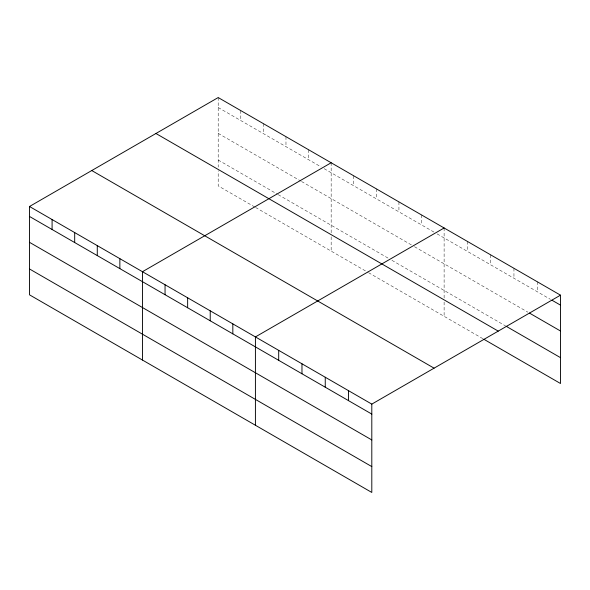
<?xml version="1.0" encoding="UTF-8"?>
<svg xmlns="http://www.w3.org/2000/svg" width="590" height="590" viewBox="0 0 590 590"><rect width="100%" height="100%" fill="white"/><g stroke="black" fill="none" stroke-linecap="round" stroke-linejoin="round"><path stroke-width="0.44" stroke-dasharray="2.95 2.21" d="M218.197 107.513L321.034 166.882M324.146 168.681L433.989 232.099M437.109 233.898L550.411 299.314M218.197 133.377L300.775 181.049M301.556 181.499L411.4 244.916M414.512 246.716L527.91 312.191M218.197 160.023L277.403 194.206M278.185 194.656L388.803 258.523M391.922 260.323L505.409 325.842M254.814 207.024L218.197 185.887L218.197 170.724M255.595 207.474L367.769 272.241M368.551 272.691L482.915 338.712M537.225 281.732L537.225 291.703M513.949 268.295L513.949 278.266M490.674 254.858L490.674 264.822M467.391 241.421L467.391 251.384M444.115 227.976L444.115 298.481M444.115 302.05L444.115 316.314M421.525 214.937L421.525 224.901M398.936 201.891L398.936 211.862M376.339 188.852L376.339 198.815M353.749 175.805L353.749 185.776M331.16 162.766L331.16 233.264M331.16 236.833L331.16 251.104M308.563 149.72L308.563 159.691M285.973 136.673L285.973 146.645M263.383 123.635L263.383 133.598M240.794 110.588L240.794 120.559M218.197 97.549L218.197 167.154"/><path stroke-width="0.89" d="M29.5 206.493L371.803 404.113L371.803 492.451L29.5 294.83L29.5 206.493L218.197 97.549L560.5 295.17L560.5 383.507L483.689 339.161M331.16 162.766L142.463 271.71L142.463 360.048M444.115 227.976L255.418 336.92L255.418 425.265M371.803 404.113L560.5 295.17M551.967 300.214L560.5 305.141M529.466 313.084L560.5 331.005M506.191 326.292L560.5 357.651M155.93 133.495L498.233 331.123M91.767 170.54L434.07 368.167M29.5 216.456L371.803 414.084M29.5 242.32L371.803 439.948M29.5 268.966L371.803 466.594M348.528 390.676L348.528 400.647M325.252 377.239L325.252 387.21M301.969 363.801L301.969 373.772M278.694 350.364L278.694 360.328M232.829 323.881L232.829 333.852M210.232 310.834L210.232 320.805M187.642 297.795L187.642 307.759M165.053 284.749L165.053 294.72M119.866 258.663L119.866 268.634M97.276 245.617L97.276 255.588M74.687 232.578L74.687 242.542M52.09 219.532L52.09 229.503"/></g></svg>
